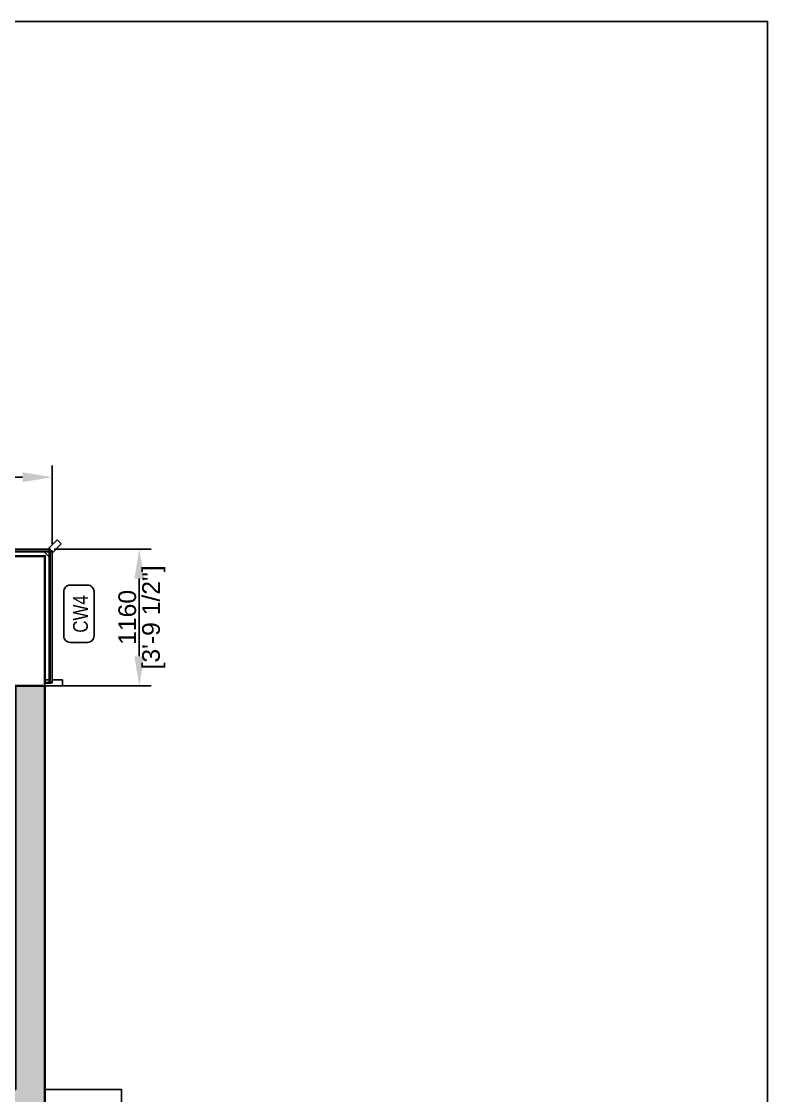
# Model space of a CAD drawing. Header units: millimetres. Extents: x 94643 to 134206, y 115494 to 180803.
# Drawn here: x 127876 to 134206, y 171692 to 180803 of the extents above; entities that cross this region are included whole.
import ezdxf
from ezdxf.enums import TextEntityAlignment as Align

# ---------------------------------------------------------------- set-up
doc = ezdxf.new("R2010")
doc.units = ezdxf.units.MM
for name, color, linetype in [('A-Dimensions', 4, 'Continuous'), ('A-Elevation 10', 8, 'Continuous'), ('A-Hatch', 252, 'Continuous'), ('A-Text Main', 44, 'Continuous'), ('A-Window', 4, 'Continuous')]:
    doc.layers.add(name, color=color, linetype=linetype)
doc.layers.add('A-Wall', color=240, linetype='Continuous', lineweight=35)
doc.styles.add('2024-08-29_TOWER-A$0$simplex-0.8', font='simplex.shx', dxfattribs={"width": 0.8})
doc.styles.add('ARIAL', font='ARIALN.TTF')
doc.styles.add('S', font='arial.ttf', dxfattribs={"height": 150})
doc.dimstyles.new('DIMSMALL', dxfattribs={"dimtxt": 150, "dimasz": 250, "dimexe": 100, "dimexo": 100, "dimgap": 25, "dimtad": 1, "dimdec": 0, "dimzin": 0, "dimdsep": 46, "dimtxsty": 'S', "dimcen": 0, "dimdle": 100, "dimclrd": 8, "dimclre": 8, "dimclrt": 256, "dimazin": 0, "dimtfac": 1, "dimtdec": 0, "dimtix": 1, "dimtmove": 0, "dimatfit": 3, "dimldrblk": '12_DatumFilled', "dimfxl": 1, "dimtolj": 1, "dimtzin": 0, "dimlwd": -1, "dimlwe": -1, "dimarcsym": 1})

# ---------------------------------------------------------------- blocks, each defined once
blk = doc.blocks.new('*D257')
at = {"layer": 'A-Dimensions', "color": 8, "transparency": 16777216}
for p, q in [((126075.2, 176367.7), (126075.2, 177036.9)), ((128135.4, 176367.7), (128135.4, 177036.9)), ((126325.2, 176936.9), (127885.4, 176936.9))]:
    blk.add_line(p, q, dxfattribs=at)
for points in [[(126325.2, 176978.6), (126325.2, 176895.3), (126075.2, 176936.9)], [(127885.4, 176978.6), (127885.4, 176895.3), (128135.4, 176936.9)]]:
    blk.add_solid(points, dxfattribs=at)
at = {"layer": 'Defpoints', "color": 0, "transparency": 16777216}
for p in [(128135.4, 176936.9), (126075.2, 176267.7), (128135.4, 176267.7)]:
    blk.add_point(p, dxfattribs=at)
at = {"layer": 'A-Dimensions', "lineweight": 30, "transparency": 16777216, "char_height": 150, "attachment_point": 5, "style": 'S'}
for s, insert in [('\\A1;2060', (127105.3, 177038.5)), ('\\A1;[6\'-9"]', (127105.3, 176815.8))]:
    blk.add_mtext(s, dxfattribs=dict(at, insert=insert))
blk = doc.blocks.new('12_DatumFilled')
at = {"color": 8, "linetype": 'ByBlock'}
blk.add_solid([(0, 0.577), (-1, 0), (0, -0.577)], dxfattribs=at)
blk = doc.blocks.new('*D258')
at = {"layer": 'A-Dimensions', "color": 8, "transparency": 16777216}
for p, q in [((128152.7, 176327.7), (128975.9, 176327.7)), ((128875.9, 176077.7), (128875.9, 175417.7)), ((128152.7, 175167.7), (128975.9, 175167.7))]:
    blk.add_line(p, q, dxfattribs=at)
for points in [[(128834.3, 176077.7), (128917.6, 176077.7), (128875.9, 176327.7)], [(128834.3, 175417.7), (128917.6, 175417.7), (128875.9, 175167.7)]]:
    blk.add_solid(points, dxfattribs=at)
at = {"layer": 'Defpoints', "color": 0, "transparency": 16777216}
for p in [(128052.7, 176327.7), (128052.7, 175167.7), (128875.9, 175167.7)]:
    blk.add_point(p, dxfattribs=at)
at = {"layer": 'A-Dimensions', "lineweight": 30, "transparency": 16777216, "char_height": 150, "attachment_point": 5, "rotation": 90, "style": 'S'}
for s, insert in [('\\A1;[3\'-9 1/2"]', (128998, 175747.7)), ('\\A1;1160', (128774.4, 175747.7))]:
    blk.add_mtext(s, dxfattribs=dict(at, insert=insert))
blk = doc.blocks.new('A$C8746df6f')
at = {"layer": 'A-Window', "color": 4, "linetype": 'Continuous'}
for p, q in [((-2195.2, 2482.5), (-2145.2, 2482.5)), ((-2195.2, 2482.5), (-2195.2, 2332.5)), ((-2145.2, 2482.5), (-2145.2, 2392.5)), ((-92, 2470.9), (-170.4, 2392.5)), ((-92, 2470.9), (-56.6, 2435.5)), ((-2170.2, 2392.5), (-2145.2, 2392.5)), ((-2170.2, 2392.5), (-2170.2, 2372.5)), ((-2170.2, 2372.5), (-2145.2, 2372.5)), ((-2145.2, 2372.5), (-2145.2, 2332.5)), ((-190.4, 2372.5), (-198, 2364.8)), ((-190.4, 2372.5), (-155.4, 2372.5)), ((-170.4, 2392.5), (-155.4, 2392.5)), ((-155.4, 2392.5), (-155.4, 2372.5)), ((-155, 2372.1), (-135, 2372.1)), ((-155, 2372.1), (-155, 2337.1)), ((-56.6, 2435.5), (-135, 2357.1)), ((-135, 2372.1), (-135, 2357.1)), ((-2195.2, 2332.5), (-2145.2, 2332.5)), ((-198, 2364.8), (-162.7, 2329.5)), ((-195, 2332.5), (-195.1, 2332.5)), ((-195, 2332.5), (-195.1, 2332.5)), ((-195, 2332.5), (-195.1, 2332.5)), ((-195, 2332.5), (-195.1, 2332.5)), ((-155, 2337.1), (-162.7, 2329.5)), ((-195, 1282.5), (-155, 1282.5)), ((-195, 1232.5), (-195, 1282.5)), ((-155, 1257.5), (-155, 1282.5)), ((-135, 1257.5), (-135, 1282.5)), ((-135, 1282.5), (-45, 1282.5)), ((-45, 1232.5), (-45, 1282.5)), ((-195, 1232.5), (-45, 1232.5)), ((-155, 1257.5), (-135, 1257.5))]:
    blk.add_line(p, q, dxfattribs=at)
at = {"layer": 'A-Window', "color": 4, "linetype": 'Continuous', "flags": 128}
for points in [[(-2175.2, 2372.5), (-2175.2, 2392.5), (-150.4, 2392.5), (-150.4, 2372.5)], [(-155, 2377.1), (-135, 2377.1), (-135, 1257.5), (-155, 1257.5)]]:
    blk.add_lwpolyline(points, close=True, dxfattribs=at)
at = {"layer": 'A-Window', "color": 5, "const_width": 20}
blk.add_lwpolyline([(-195, 1257.5), (-155, 1257.5), (-155, 2372.5), (-2145.2, 2372.5), (-2145.2, 2332.5), (-195, 2332.5), (-195, 1257.5)], dxfattribs=at)
blk = doc.blocks.new('2024-08-29_TOWER-A$0$WNTG')
at = {"layer": 'A-Text Main'}
blk.add_lwpolyline([(-187.8, 246.2), (187.8, 246.2, -0.414214), (242.8, 191.2), (242.8, 43.3, -0.414214), (187.8, -11.7), (-187.8, -11.7, -0.414214), (-242.8, 43.3), (-242.8, 191.2, -0.414214)], format="xyb", close=True, dxfattribs=at)
at = {"layer": 'A-Text Main', "style": '2024-08-29_TOWER-A$0$simplex-0.8', "width": 0.8}
blk.add_attdef('WNTG', text='', height=150, dxfattribs=at).set_placement((-1.6, 43), align=Align.CENTER)
blk = doc.blocks.new('Unit-2')
at = {"layer": 'A-Hatch', "linetype": 'Continuous'}
h = blk.add_hatch(color=256, dxfattribs=at)
h.dxf.hatch_style = 1
h.paths.add_polyline_path([(-11112.5, 9544.7), (-7098, 9544.7), (-7098, 9794.7), (-11114.6, 9794.7), (-11114.6, 14070.1), (-10547.6, 14070.1), (-10547.6, 14320.1), (-11364.6, 14320.1), (-11364.6, 9197), (-11112.5, 9197)])
h.paths.add_polyline_path([(-5337.6, 13970.8), (-5337.6, 14320.1), (-7197.6, 14320.1), (-7197.6, 14070.1), (-5587.6, 14070.1), (-5587.6, 13970.8)])
h.paths.add_polyline_path([(-3677.6, 14320.1), (-3927.6, 14320.1), (-3927.6, 12653), (-3677.6, 12653), (-3677.6, 14070.1), (-1999.9, 14070.1), (-1999.9, 14320.1)])
h.paths.add_polyline_path([(-5587.6, 13220.8), (-5587.6, 9544.7), (-3677.6, 9544.7), (-3677.6, 9794.7), (-5337.6, 9794.7), (-5337.6, 13220.8)])
h.paths.add_polyline_path([(-250, 9794.7), (-2678, 9794.7), (-2678, 9544.7), (0, 9544.7), (0, 13220.1), (-250, 13220.1)])
h.paths.add_polyline_path([(0, 5755), (-2638, 5755), (-2638, 5505), (-250, 5505), (-250, 0), (0, 0)])
h.paths.add_polyline_path([(-3739.6, 250), (-3739.6, 3195), (-5623.6, 3195), (-5623.6, 2995), (-3939.6, 2995), (-3939.6, 250), (-4565.1, 250), (-4565.1, 0), (-3289.6, 0), (-3289.6, 250)])
h.paths.add_polyline_path([(-7037.6, 1729.3), (-7037.6, 3735), (-7237.6, 3735), (-7237.6, 1729.3)], flags=17)
h.paths.add_polyline_path([(-11114.6, 5532), (-7037.6, 5532), (-7037.6, 4735), (-7237.6, 4735), (-7237.6, 5332), (-11114.6, 5332), (-11114.6, 250), (-8334.7, 250), (-8334.7, 0), (-11364.6, 0), (-11364.6, 7997), (-11114.6, 7997)])
h.paths.add_polyline_path([(-7234.7, 0), (-5315.1, 0), (-5315.1, 250), (-5523.6, 250), (-5523.6, 962.8), (-5623.6, 962.8), (-5623.6, 250), (-7234.7, 250)])
at = {"layer": 'A-Elevation 10'}
blk.add_lwpolyline([(650, 4563.1), (650, 9794.7), (0, 9794.7), (0, 9544.7), (450, 9544.7), (450, 4713.1), (0, 4713.1), (0, 4563.1)], close=True, dxfattribs=at)
at = {"layer": 'A-Wall'}
blk.add_lwpolyline([(-250, 9794.7), (-2678, 9794.7), (-2678, 9544.7), (0, 9544.7), (0, 13220.1), (-250, 13220.1)], close=True, dxfattribs=at)
at = {"layer": 'A-Text Main'}
ref = blk.add_blockref('2024-08-29_TOWER-A$0$WNTG', (170.7, 13831), dxfattribs=dict(at, xscale=-1, rotation=270))
ref.add_attrib('WNTG', 'CW4', dxfattribs={"height": 125, "rotation": 90, "style": 'ARIAL'}).set_placement((364.2, 13829.4), align=Align.CENTER)
at = {"layer": 'A-Window'}
blk.add_blockref('A$C8746df6f', (195, 11987.6), dxfattribs=at)

msp = doc.modelspace()

# ---------------------------------------------------------------- linework, layer by layer
at = {"linetype": 'Continuous'}
msp.add_lwpolyline([(94643.3, 180802.6), (134206.4, 180802.6), (134206.4, 115494.5), (94643.3, 115494.5)], close=True, dxfattribs=at)

# ---------------------------------------------------------------- dimensions: what is measured, and where the dimension line sits
at = {"layer": 'A-Dimensions', "lineweight": 30}
dim = msp.add_linear_dim(base=(128135.4, 176936.9), p1=(126075.2, 176267.7), p2=(128135.4, 176267.7), dimstyle='DIMSMALL', override={"dimpost": '\\X'}, dxfattribs=at)
dim.commit()
dim.dimension.update_dxf_attribs({"geometry": '*D257', "text_midpoint": (127105.3, 176936.9)})
dim = msp.add_linear_dim(base=(128875.9, 175167.7), p1=(128052.7, 176327.7), p2=(128052.7, 175167.7), angle=90, dimstyle='DIMSMALL', override={"dimpost": '\\X'}, dxfattribs=at)
dim.commit()
dim.dimension.update_dxf_attribs({"geometry": '*D258', "text_midpoint": (128875.9, 175747.7)})

# ---------------------------------------------------------------- next in the draw order: block references
at = {"linetype": 'Continuous'}
msp.add_blockref('Unit-2', (128075.4, 161947.5), dxfattribs=at)

doc.saveas('drawing.dxf')
